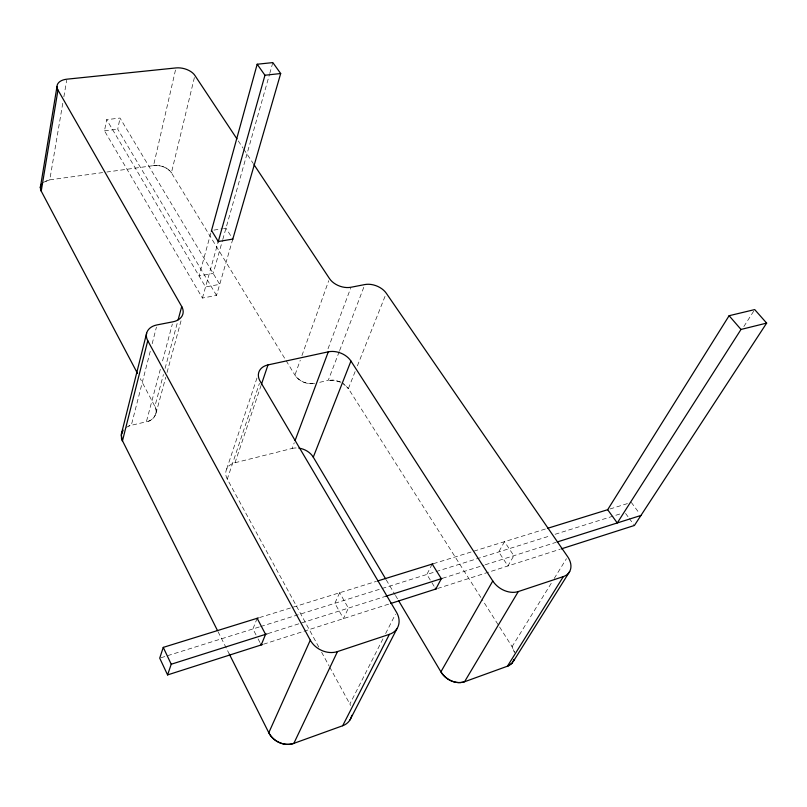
<?xml version="1.0" encoding="UTF-8"?>
<svg xmlns="http://www.w3.org/2000/svg" width="807" height="807" viewBox="0 0 807 807"><rect width="100%" height="100%" fill="white"/><g stroke="black" fill="none" stroke-linecap="round" stroke-linejoin="round"><path stroke-width="0.61" stroke-dasharray="4.04 3.03" d="M126.195 427.357L129.998 425.582L146.37 421.789C153.36 420.861 158.818 412.851 154.883 406.345L140.257 378.644M160.321 369.313L146.37 421.789C153.32 420.8 158.828 412.841 154.883 406.345L163.438 374.529M62.764 103.296L49.772 179.85L44.143 181.736M63.874 96.79L66.668 80.286M232.799 239.084L216.518 295.412L202.426 298.055L104.486 130.815L106.685 119.648L120.011 118.064L219.716 284.346L205.543 286.949L106.685 119.648M216.518 295.412L117.741 129.191L120.011 118.064M175.472 70.078L153.532 165.617L106.907 172.012M194.386 77.583L171.407 172.799L294.938 375.114C299.145 381.58 307.598 384.878 315.103 383.355C307.578 384.838 299.185 381.56 294.938 375.114L300.265 360.235M150.253 351.287L131.329 425.218L128.686 426.056M152.19 343.681L156.427 327.138M162.55 360.9L172.345 324.031M165.082 368.406L177.278 323.012M155.943 413.466L165.738 377.303M167.049 372.481L181.02 320.883M210.869 232.89L199.047 275.954L213.169 273.422L222.429 240.708M202.426 298.055L218.294 241.525M222.772 239.497L269.407 74.708M269.75 73.498L272.837 62.593M226.676 469.038L257.322 376.96M318.765 647.012L227.281 479.146L259.41 383.426M227.281 479.146A16.614 12.801 19.2 0 1 235.008 462.744L261.105 385.353M301.929 355.594L328.721 280.705M328.035 348.735L350.601 288.311M235.008 462.744L292.124 448.45L294.242 442.781M339.192 351.711L328.257 380.359L318.402 382.609M339.646 350.531L364.007 286.687M257.161 618.293L252.924 628.946L256.545 635.916M355.12 371.593L348.372 388.57L481.365 598.259M357.4 365.843L385.433 295.332M350.561 705.489A18.944 15.989 33.8 0 0 349.855 704.047L383.133 638.488M385.655 633.515L395.43 614.268M432.219 564.063L426.853 574.463L430.272 580.021M551.221 583.32L512.072 646.669L514.493 652.369L512.072 646.669L481.87 599.046M554.207 578.478L566.433 558.706M743.852 326.532L754.706 309.585M43.205 182.382L49.772 179.85L102.59 172.607M263.586 644.188L389.589 603.848M437.596 588.474L559.997 549.295M267.964 633.586L385.857 596.252M442.498 578.306L484.109 565.132M485.3 564.749L556.114 542.324M160.916 657.776L259.471 626.898M260.671 626.525L380.874 588.868M382.074 588.495L550.344 535.777M555.145 534.274L620.058 513.948M259.551 617.557L376.435 581.343M433.409 563.689L546.248 528.736M610.031 508.975L628.935 503.124M213.936 230.106L222.369 228.724M223.579 228.532L225.99 228.129L232.184 238.095M104.486 130.815L117.741 129.191M340.988 382.175L335.046 380.238L328.257 380.359L333.563 380.047L341.422 382.457M342.36 382.922L348.372 388.57L343.651 383.759M631.296 502.388L639.457 513.444M625.596 513.444L628.532 517.448M629.268 518.457L633.666 524.469M238.287 140.922L243.018 148.064M243.704 149.093L253.317 163.609M431.957 582.765L434.731 587.264M386.24 579.89L395.006 594.628M395.491 595.455L397.508 598.834M321.62 652.238L329.054 665.886M329.639 666.955L349.855 704.047M258.099 638.912L260.187 642.927M218.092 631.75L229.359 654.195M292.124 448.45A16.281 12.256 21.6 0 1 297.763 448.016M339.646 592.742L334.855 603.283L343.489 618.606L348.392 608.115L339.646 592.742M504.516 541.668L498.726 551.948L507.936 565.959L513.827 555.72L504.516 541.668M154.672 165.496L153.532 165.617C160.099 164.88 167.563 167.16 171.407 172.799C167.765 167.483 160.916 165.213 154.672 165.496"/><path stroke-width="1.21" d="M146.622 333.23L121.454 433.732L121.504 438.816L217.527 630.63M236.945 138.895L194.901 75.444A14.708 8.584 14.2 0 0 175.966 67.929L66.86 79.187A15.434 9.19 11.3 0 0 57.973 90.031L41.228 191.098L40.552 189.352L40.461 186.558L41.692 183.895L40.35 187.496L41.228 191.098L137.493 373.409M40.35 187.496L57.004 86.46M123.168 430.161L121.221 435.013L122.392 441.157L147.752 340.705A17.815 12.7 14.1 0 1 157.002 324.908L172.94 321.811A17.482 12.216 14.1 0 0 181.716 306.529L57.973 90.031M178.155 319.754L181.716 306.529M211.333 231.195L257.171 64.237L272.837 62.593L280.685 73.528L232.608 239.77M218.102 242.191L264.948 75.243L257.171 64.237M258.401 617.91L163.256 647.385L159.715 658.149L167.584 674.914L262.386 644.571M261.458 384.293L267.995 364.915L328.288 351.832A17.401 12.196 21.2 0 1 350.944 361.052L492.774 580.979A19.661 14.516 32.9 0 0 518.296 591.551L563.357 576.591A19.398 13.921 33.4 0 0 567.664 556.699L386.271 293.223A16.453 10.895 21.3 0 0 364.814 284.568L350.995 287.252A16.322 10.753 20.1 0 1 329.478 278.566L254.003 164.648M167.584 674.914L171.225 664.232L163.256 647.385M295.1 440.491L328.288 351.832M398.688 600.832L440.904 671.838C445.575 679.615 455.622 684.719 464.55 681.754L508.602 665.785L511.88 663.394L514.2 659.329M385.625 578.851L313.277 457.166L350.944 361.052M121.454 433.732L122.432 431.291M147.752 340.705L310.292 640.153L268.792 732.716C273.19 741.562 284.377 746.737 293.849 743.368L342.672 725.745A18.944 15.989 33.8 0 0 351.791 715.345M563.357 576.591L507.371 666.3L511.88 663.394L514.109 659.823M267.995 364.915A17.784 12.781 19.1 0 0 260.136 381.247L396.479 612.21A20.437 16.281 30.6 0 1 389.388 634.342L337.477 651.582L293.849 743.368C284.346 746.667 273.26 741.532 268.792 732.716L229.349 654.174M342.672 725.745L389.388 634.342M349.966 719.975L397.044 628.552M492.774 580.979L440.904 671.838C445.625 679.595 455.602 684.659 464.55 681.754L518.296 591.551M547.459 528.363L607.671 509.701L729.104 315.719L754.706 309.585L766.65 323.103L634.403 525.468L561.198 548.911M513.514 661.135L569.712 571.447M766.65 323.103L741.008 329.448L617.264 522.956L607.671 509.701M390.79 603.465L436.395 588.858M171.225 664.232L267.147 633.848M385.857 596.252L442.206 578.397M557.314 541.941L640.94 515.451M377.636 580.969L433.036 563.811M232.799 239.084L218.294 241.525L211.525 230.499M264.948 75.243L280.685 73.528M729.104 315.719L741.008 329.448M432.219 564.063L441.308 578.69L435.82 589.039L435.276 588.152M257.161 618.293L265.564 634.352L261.226 644.944L260.701 643.936M298.883 448.137A16.281 12.256 21.6 0 1 313.277 457.166M337.477 651.582A20.76 17.008 29 0 1 310.292 640.153"/></g></svg>
